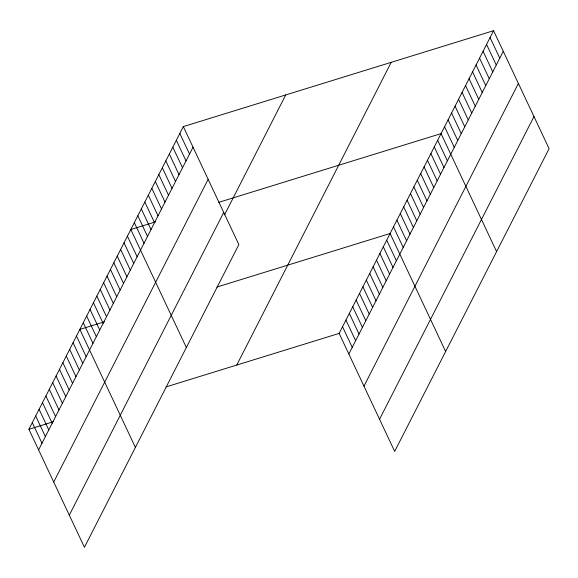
<?xml version="1.0" encoding="UTF-8"?>
<svg xmlns="http://www.w3.org/2000/svg" width="578" height="578" viewBox="0 0 578 578"><rect width="100%" height="100%" fill="white"/><g stroke="black" fill="none" stroke-linecap="round" stroke-linejoin="round"><path stroke-width="0.87" d="M183.327 126.589L238.859 244.595L84.431 547.301L28.9 429.295L183.327 126.589L493.569 30.699L549.1 148.705L394.673 451.411L339.142 333.405L493.569 30.699M38.596 449.901L193.023 147.195M53.718 482.045L208.145 179.332M69.302 515.157L223.729 212.451M224.517 214.886L285.705 94.944M236.763 365.05L391.19 62.345M348.837 354.011L503.265 51.305M363.967 386.155L518.394 83.442M379.544 419.267L533.978 116.561M155.561 221.865L130.823 229.509L186.354 347.515M218.701 202.351L441.065 133.619L496.596 251.625M104.604 321.758L79.858 329.402L135.389 447.408M216.851 287.064L390.107 233.512L445.631 351.518M28.9 429.295L53.638 421.651M165.893 386.957L339.142 333.405M490.072 37.556L499.768 58.161M486.568 44.419L496.264 65.025M483.071 51.283L492.767 71.889M479.567 58.14L489.263 78.745M476.07 65.003L485.766 85.609M472.566 71.867L482.262 92.473M469.069 78.731L478.765 99.329M465.565 85.587L475.26 106.193M462.068 92.451L471.764 113.057M458.564 99.315L468.259 119.913M455.067 106.171L464.763 126.777M451.57 113.035L461.258 133.641M448.066 119.899L457.762 140.497M444.569 126.755L454.257 147.361M437.669 140.281L447.365 160.879M434.273 146.935L443.969 167.541M430.87 153.596L440.566 174.202M427.474 160.258L437.17 180.863M424.079 166.919L433.775 187.518M420.683 173.573L430.379 194.179M417.28 180.235L426.976 200.841M413.884 186.896L423.58 207.502M410.488 193.558L420.184 214.156M407.093 200.212L416.789 220.818M403.697 206.873L413.386 227.479M400.294 213.535L409.99 234.133M396.898 220.189L406.594 240.795M393.502 226.851L403.198 247.456M386.704 240.173L396.4 260.772M383.308 246.828L393.004 267.433M379.912 253.489L389.608 274.095M376.516 260.151L386.212 280.756M373.113 266.812L382.809 287.411M369.718 273.466L379.414 294.072M366.322 280.128L376.018 300.733M362.926 286.789L372.622 307.395M359.53 293.451L369.226 314.049M356.127 300.105L365.823 320.711M352.732 306.766L362.428 327.372M349.336 313.428L359.032 334.033M345.94 320.089L355.636 340.688M342.537 326.743L352.233 347.349M179.83 133.453L189.526 154.051M176.326 140.309L186.022 160.915M172.829 147.173L182.525 167.779M169.325 154.037L179.021 174.635M165.828 160.894L175.524 181.499M162.324 167.757L172.02 188.363M158.827 174.621L168.523 195.22M155.323 181.478L165.019 202.083M151.826 188.341L161.522 208.947M148.322 195.205L158.018 215.804M144.825 202.062L154.521 222.667M141.321 208.925L151.017 229.531M137.824 215.789L147.52 236.388M134.32 222.646L144.016 243.251M127.427 236.171L137.123 256.769M124.024 242.825L133.72 263.431M120.629 249.486L130.325 270.092M117.233 256.148L126.929 276.754M113.837 262.809L123.533 283.408M110.441 269.464L120.13 290.069M107.038 276.125L116.734 296.731M103.643 282.786L113.339 303.392M100.247 289.448L109.943 310.046M96.851 296.102L106.547 316.708M93.448 302.764L103.144 323.369M90.052 309.425L99.748 330.031M86.657 316.087L96.353 336.685M83.261 322.741L92.957 343.346M76.462 336.064L86.158 356.669M73.066 342.725L82.762 363.324M69.671 349.379L79.367 369.985M66.275 356.041L75.964 376.646M62.872 362.702L72.568 383.308M59.476 369.364L69.172 389.962M56.08 376.018L65.776 396.624M52.685 382.679L62.381 403.285M49.282 389.341L58.978 409.939M45.886 395.995L55.582 416.601M42.49 402.656L52.186 423.262M39.094 409.318L48.79 429.924M35.691 415.979L45.387 436.578M32.296 422.634L41.992 443.239"/></g></svg>
